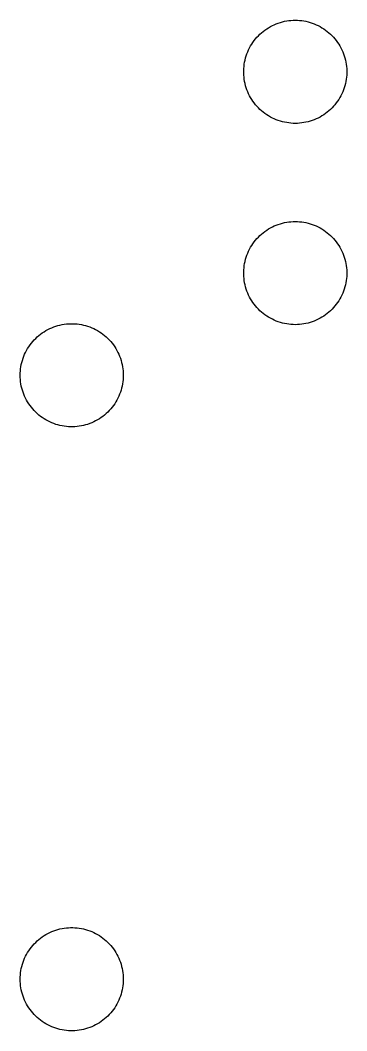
# Model space of a CAD drawing. Header units: metres. Extents: x 1 to 148, y -190 to 190.
# Drawn here: x 84.31 to 97.3, y -98.05 to -57.89 of the extents above; entities that cross this region are included whole.
import ezdxf

# ---------------------------------------------------------------- set-up
doc = ezdxf.new("R2010")
doc.units = ezdxf.units.M

msp = doc.modelspace()

# ---------------------------------------------------------------- linework, layer by layer
for p, q in [((94.1152, -58.2325), (94.188, -58.1864)), ((94.188, -58.1864), (94.2621, -58.1434)), ((94.2621, -58.1434), (94.3384, -58.1034)), ((94.3384, -58.1034), (94.4159, -58.067)), ((94.4159, -58.067), (94.495, -58.0337)), ((94.495, -58.0337), (94.5756, -58.0038)), ((94.5756, -58.0038), (94.6574, -57.9775)), ((94.6574, -57.9775), (94.74, -57.9542)), ((94.74, -57.9542), (94.8237, -57.9344)), ((94.8237, -57.9344), (94.9078, -57.9186)), ((94.9078, -57.9186), (94.993, -57.9058)), ((94.993, -57.9058), (95.0783, -57.8969)), ((95.0783, -57.8969), (95.164, -57.8914)), ((95.164, -57.8914), (95.25, -57.8899)), ((95.25, -57.8899), (95.3357, -57.8914)), ((95.3357, -57.8914), (95.4213, -57.8969)), ((95.4213, -57.8969), (95.5066, -57.9058)), ((95.5066, -57.9058), (95.5918, -57.9186)), ((95.5918, -57.9186), (95.6759, -57.9344)), ((95.6759, -57.9344), (95.7597, -57.9542)), ((95.7597, -57.9542), (95.8422, -57.9775)), ((95.8422, -57.9775), (95.924, -58.0038)), ((95.924, -58.0038), (96.0046, -58.0337)), ((96.0046, -58.0337), (96.0837, -58.067)), ((96.0837, -58.067), (96.1612, -58.1034)), ((96.1612, -58.1034), (96.2375, -58.1434)), ((96.2375, -58.1434), (96.312, -58.1864)), ((96.312, -58.1864), (96.3844, -58.2325)), ((93.6703, -58.6332), (93.7264, -58.5681)), ((93.7264, -58.5681), (93.785, -58.5053)), ((93.785, -58.5053), (93.8466, -58.4453)), ((93.8466, -58.4453), (93.9102, -58.3879)), ((93.9102, -58.3879), (93.9764, -58.3333)), ((93.9764, -58.3333), (94.045, -58.2813)), ((94.045, -58.2813), (94.1152, -58.2325)), ((96.3844, -58.2325), (96.4546, -58.2813)), ((96.4546, -58.2813), (96.5232, -58.3333)), ((96.5232, -58.3333), (96.5895, -58.3879)), ((96.5895, -58.3879), (96.653, -58.4453)), ((96.653, -58.4453), (96.7146, -58.5053)), ((96.7146, -58.5053), (96.7732, -58.5681)), ((96.7732, -58.5681), (96.8294, -58.6332)), ((93.3951, -59.0669), (93.4331, -58.9902)), ((93.4331, -58.9902), (93.4745, -58.9146)), ((93.4745, -58.9146), (93.5191, -58.8414)), ((93.5191, -58.8414), (93.5664, -58.7697)), ((93.5664, -58.7697), (93.6168, -58.7003)), ((93.6168, -58.7003), (93.6703, -58.6332)), ((96.8294, -58.6332), (96.8828, -58.7003)), ((96.8828, -58.7003), (96.9332, -58.7697)), ((96.9332, -58.7697), (96.9805, -58.8414)), ((96.9805, -58.8414), (97.0251, -58.9146)), ((97.0251, -58.9146), (97.0666, -58.9902)), ((97.0666, -58.9902), (97.1045, -59.0669)), ((93.254, -59.4716), (93.2753, -59.3886)), ((93.2753, -59.3886), (93.3001, -59.3065)), ((93.3001, -59.3065), (93.3284, -59.2251)), ((93.3284, -59.2251), (93.3602, -59.1452)), ((93.3602, -59.1452), (93.3951, -59.0669)), ((97.1045, -59.0669), (97.1398, -59.1452)), ((97.1398, -59.1452), (97.1712, -59.2251)), ((97.1712, -59.2251), (97.1995, -59.3065)), ((97.1995, -59.3065), (97.2243, -59.3886)), ((97.2243, -59.3886), (97.2456, -59.4716)), ((93.2001, -59.8967), (93.204, -59.8111)), ((93.204, -59.8111), (93.211, -59.7254)), ((93.211, -59.7254), (93.2218, -59.6402)), ((93.2218, -59.6402), (93.2362, -59.5557)), ((93.2362, -59.5557), (93.254, -59.4716)), ((97.2456, -59.4716), (97.2634, -59.5557)), ((97.2634, -59.5557), (97.2778, -59.6402)), ((97.2778, -59.6402), (97.2886, -59.7254)), ((97.2886, -59.7254), (97.2956, -59.8111)), ((97.2956, -59.8111), (97.2995, -59.8967)), ((93.2001, -59.9828), (93.2001, -59.8967)), ((93.204, -60.0684), (93.2001, -59.9828)), ((93.211, -60.1541), (93.204, -60.0684)), ((93.2218, -60.2393), (93.211, -60.1541)), ((97.2886, -60.1541), (97.2778, -60.2393)), ((97.2956, -60.0684), (97.2886, -60.1541)), ((97.2995, -59.9828), (97.2956, -60.0684)), ((97.2995, -59.8967), (97.2995, -59.9828)), ((93.2362, -60.3238), (93.2218, -60.2393)), ((93.254, -60.4079), (93.2362, -60.3238)), ((93.2753, -60.4913), (93.254, -60.4079)), ((93.3001, -60.5734), (93.2753, -60.4913)), ((93.3284, -60.6544), (93.3001, -60.5734)), ((97.1995, -60.5734), (97.1712, -60.6544)), ((97.2243, -60.4913), (97.1995, -60.5734)), ((97.2456, -60.4079), (97.2243, -60.4913)), ((97.2634, -60.3238), (97.2456, -60.4079)), ((97.2778, -60.2393), (97.2634, -60.3238)), ((93.3602, -60.7343), (93.3284, -60.6544)), ((93.3951, -60.8126), (93.3602, -60.7343)), ((93.4331, -60.8897), (93.3951, -60.8126)), ((93.4745, -60.9649), (93.4331, -60.8897)), ((93.5191, -61.0381), (93.4745, -60.9649)), ((93.5664, -61.1098), (93.5191, -61.0381)), ((96.9805, -61.0381), (96.9332, -61.1098)), ((97.0251, -60.9649), (96.9805, -61.0381)), ((97.0666, -60.8897), (97.0251, -60.9649)), ((97.1045, -60.8126), (97.0666, -60.8897)), ((97.1398, -60.7343), (97.1045, -60.8126)), ((97.1712, -60.6544), (97.1398, -60.7343)), ((93.6168, -61.1792), (93.5664, -61.1098)), ((93.6703, -61.2466), (93.6168, -61.1792)), ((93.7264, -61.3114), (93.6703, -61.2466)), ((93.785, -61.3742), (93.7264, -61.3114)), ((93.8466, -61.4342), (93.785, -61.3742)), ((93.9102, -61.4916), (93.8466, -61.4342)), ((96.653, -61.4342), (96.5895, -61.4916)), ((96.7146, -61.3742), (96.653, -61.4342)), ((96.7732, -61.3114), (96.7146, -61.3742)), ((96.8294, -61.2466), (96.7732, -61.3114)), ((96.8828, -61.1792), (96.8294, -61.2466)), ((96.9332, -61.1098), (96.8828, -61.1792)), ((93.9764, -61.5462), (93.9102, -61.4916)), ((94.045, -61.5982), (93.9764, -61.5462)), ((94.1152, -61.6474), (94.045, -61.5982)), ((94.188, -61.6931), (94.1152, -61.6474)), ((94.2621, -61.7362), (94.188, -61.6931)), ((94.3384, -61.7761), (94.2621, -61.7362)), ((94.4159, -61.8125), (94.3384, -61.7761)), ((94.495, -61.8458), (94.4159, -61.8125)), ((96.0837, -61.8125), (96.0046, -61.8458)), ((96.1612, -61.7761), (96.0837, -61.8125)), ((96.2375, -61.7362), (96.1612, -61.7761)), ((96.312, -61.6931), (96.2375, -61.7362)), ((96.3844, -61.6474), (96.312, -61.6931)), ((96.4546, -61.5982), (96.3844, -61.6474)), ((96.5232, -61.5462), (96.4546, -61.5982)), ((96.5895, -61.4916), (96.5232, -61.5462)), ((94.5756, -61.8757), (94.495, -61.8458)), ((94.6574, -61.9024), (94.5756, -61.8757)), ((94.74, -61.9253), (94.6574, -61.9024)), ((94.8237, -61.9451), (94.74, -61.9253)), ((94.9078, -61.9609), (94.8237, -61.9451)), ((94.993, -61.9737), (94.9078, -61.9609)), ((95.0783, -61.9827), (94.993, -61.9737)), ((95.164, -61.9881), (95.0783, -61.9827)), ((95.25, -61.9896), (95.164, -61.9881)), ((95.3357, -61.9881), (95.25, -61.9896)), ((95.4213, -61.9827), (95.3357, -61.9881)), ((95.5066, -61.9737), (95.4213, -61.9827)), ((95.5918, -61.9609), (95.5066, -61.9737)), ((95.6759, -61.9451), (95.5918, -61.9609)), ((95.7597, -61.9253), (95.6759, -61.9451)), ((95.8422, -61.9024), (95.7597, -61.9253)), ((95.924, -61.8757), (95.8422, -61.9024)), ((96.0046, -61.8458), (95.924, -61.8757)), ((94.045, -66.2812), (94.1152, -66.2324)), ((94.1152, -66.2324), (94.188, -66.1863)), ((94.188, -66.1863), (94.2621, -66.1432)), ((94.2621, -66.1432), (94.3384, -66.1037)), ((94.3384, -66.1037), (94.4159, -66.0669)), ((94.4159, -66.0669), (94.495, -66.0336)), ((94.495, -66.0336), (94.5756, -66.0037)), ((94.5756, -66.0037), (94.6574, -65.9774)), ((94.6574, -65.9774), (94.74, -65.9541)), ((94.74, -65.9541), (94.8237, -65.9347)), ((94.8237, -65.9347), (94.9078, -65.9185)), ((94.9078, -65.9185), (94.993, -65.9061)), ((94.993, -65.9061), (95.0783, -65.8971)), ((95.0783, -65.8971), (95.164, -65.8917)), ((95.164, -65.8917), (95.25, -65.8898)), ((95.25, -65.8898), (95.3357, -65.8917)), ((95.3357, -65.8917), (95.4213, -65.8971)), ((95.4213, -65.8971), (95.5066, -65.9061)), ((95.5066, -65.9061), (95.5918, -65.9185)), ((95.5918, -65.9185), (95.6759, -65.9347)), ((95.6759, -65.9347), (95.7597, -65.9541)), ((95.7597, -65.9541), (95.8422, -65.9774)), ((95.8422, -65.9774), (95.924, -66.0037)), ((95.924, -66.0037), (96.0046, -66.0336)), ((96.0046, -66.0336), (96.0837, -66.0669)), ((96.0837, -66.0669), (96.1612, -66.1037)), ((96.1612, -66.1037), (96.2375, -66.1432)), ((96.2375, -66.1432), (96.312, -66.1863)), ((96.312, -66.1863), (96.3844, -66.2324)), ((96.3844, -66.2324), (96.4546, -66.2812)), ((93.6168, -66.7002), (93.6703, -66.6331)), ((93.6703, -66.6331), (93.7264, -66.568)), ((93.7264, -66.568), (93.785, -66.5056)), ((93.785, -66.5056), (93.8466, -66.4456)), ((93.8466, -66.4456), (93.9102, -66.3878)), ((93.9102, -66.3878), (93.9764, -66.3332)), ((93.9764, -66.3332), (94.045, -66.2812)), ((96.4546, -66.2812), (96.5232, -66.3332)), ((96.5232, -66.3332), (96.5895, -66.3878)), ((96.5895, -66.3878), (96.653, -66.4456)), ((96.653, -66.4456), (96.7146, -66.5056)), ((96.7146, -66.5056), (96.7732, -66.568)), ((96.7732, -66.568), (96.8294, -66.6331)), ((96.8294, -66.6331), (96.8828, -66.7002)), ((93.3951, -67.0668), (93.4331, -66.9901)), ((93.4331, -66.9901), (93.4745, -66.9149)), ((93.4745, -66.9149), (93.5191, -66.8413)), ((93.5191, -66.8413), (93.5664, -66.77)), ((93.5664, -66.77), (93.6168, -66.7002)), ((96.8828, -66.7002), (96.9332, -66.77)), ((96.9332, -66.77), (96.9805, -66.8413)), ((96.9805, -66.8413), (97.0251, -66.9149)), ((97.0251, -66.9149), (97.0666, -66.9901)), ((97.0666, -66.9901), (97.1045, -67.0668)), ((93.254, -67.4719), (93.2753, -67.3885)), ((93.2753, -67.3885), (93.3001, -67.3064)), ((93.3001, -67.3064), (93.3284, -67.2254)), ((93.3284, -67.2254), (93.3602, -67.1455)), ((93.3602, -67.1455), (93.3951, -67.0668)), ((97.1045, -67.0668), (97.1398, -67.1455)), ((97.1398, -67.1455), (97.1712, -67.2254)), ((97.1712, -67.2254), (97.1995, -67.3064)), ((97.1995, -67.3064), (97.2243, -67.3885)), ((97.2243, -67.3885), (97.2456, -67.4719)), ((93.2001, -67.897), (93.204, -67.811)), ((93.204, -67.811), (93.211, -67.7253)), ((93.211, -67.7253), (93.2218, -67.6404)), ((93.2218, -67.6404), (93.2362, -67.5556)), ((93.2362, -67.5556), (93.254, -67.4719)), ((97.2456, -67.4719), (97.2634, -67.5556)), ((97.2634, -67.5556), (97.2778, -67.6404)), ((97.2778, -67.6404), (97.2886, -67.7253)), ((97.2886, -67.7253), (97.2956, -67.811)), ((97.2956, -67.811), (97.2995, -67.897)), ((93.2001, -67.9827), (93.2001, -67.897)), ((93.204, -68.0683), (93.2001, -67.9827)), ((93.211, -68.154), (93.204, -68.0683)), ((93.2218, -68.2392), (93.211, -68.154)), ((93.2362, -68.3237), (93.2218, -68.2392)), ((97.2778, -68.2392), (97.2634, -68.3237)), ((97.2886, -68.154), (97.2778, -68.2392)), ((97.2956, -68.0683), (97.2886, -68.154)), ((97.2995, -67.9827), (97.2956, -68.0683)), ((97.2995, -67.897), (97.2995, -67.9827)), ((93.254, -68.4078), (93.2362, -68.3237)), ((93.2753, -68.4912), (93.254, -68.4078)), ((93.3001, -68.5733), (93.2753, -68.4912)), ((93.3284, -68.6543), (93.3001, -68.5733)), ((93.3602, -68.7342), (93.3284, -68.6543)), ((97.1712, -68.6543), (97.1398, -68.7342)), ((97.1995, -68.5733), (97.1712, -68.6543)), ((97.2243, -68.4912), (97.1995, -68.5733)), ((97.2456, -68.4078), (97.2243, -68.4912)), ((97.2634, -68.3237), (97.2456, -68.4078)), ((93.3951, -68.8125), (93.3602, -68.7342)), ((93.4331, -68.8896), (93.3951, -68.8125)), ((93.4745, -68.9648), (93.4331, -68.8896)), ((93.5191, -69.0384), (93.4745, -68.9648)), ((93.5664, -69.1097), (93.5191, -69.0384)), ((96.9805, -69.0384), (96.9332, -69.1097)), ((97.0251, -68.9648), (96.9805, -69.0384)), ((97.0666, -68.8896), (97.0251, -68.9648)), ((97.1045, -68.8125), (97.0666, -68.8896)), ((97.1398, -68.7342), (97.1045, -68.8125)), ((93.6168, -69.1791), (93.5664, -69.1097)), ((93.6703, -69.2465), (93.6168, -69.1791)), ((93.7264, -69.3117), (93.6703, -69.2465)), ((93.785, -69.3741), (93.7264, -69.3117)), ((93.8466, -69.4341), (93.785, -69.3741)), ((93.9102, -69.4915), (93.8466, -69.4341)), ((96.653, -69.4341), (96.5895, -69.4915)), ((96.7146, -69.3741), (96.653, -69.4341)), ((96.7732, -69.3117), (96.7146, -69.3741)), ((96.8294, -69.2465), (96.7732, -69.3117)), ((96.8828, -69.1791), (96.8294, -69.2465)), ((96.9332, -69.1097), (96.8828, -69.1791)), ((93.9764, -69.5465), (93.9102, -69.4915)), ((94.045, -69.5985), (93.9764, -69.5465)), ((94.1152, -69.6473), (94.045, -69.5985)), ((94.188, -69.6934), (94.1152, -69.6473)), ((94.2621, -69.7361), (94.188, -69.6934)), ((94.3384, -69.776), (94.2621, -69.7361)), ((94.4159, -69.8124), (94.3384, -69.776)), ((94.495, -69.8457), (94.4159, -69.8124)), ((94.5756, -69.8756), (94.495, -69.8457)), ((94.6574, -69.9023), (94.5756, -69.8756)), ((95.924, -69.8756), (95.8422, -69.9023)), ((96.0046, -69.8457), (95.924, -69.8756)), ((96.0837, -69.8124), (96.0046, -69.8457)), ((96.1612, -69.776), (96.0837, -69.8124)), ((96.2375, -69.7361), (96.1612, -69.776)), ((96.312, -69.6934), (96.2375, -69.7361)), ((96.3844, -69.6473), (96.312, -69.6934)), ((96.4546, -69.5985), (96.3844, -69.6473)), ((96.5232, -69.5465), (96.4546, -69.5985)), ((96.5895, -69.4915), (96.5232, -69.5465)), ((85.1898, -70.3166), (85.2615, -70.269)), ((85.2615, -70.269), (85.3347, -70.2244)), ((85.3347, -70.2244), (85.4099, -70.1829)), ((85.4099, -70.1829), (85.487, -70.1449)), ((85.487, -70.1449), (85.5653, -70.1101)), ((85.5653, -70.1101), (85.6452, -70.0783)), ((85.6452, -70.0783), (85.7262, -70.05)), ((85.7262, -70.05), (85.8083, -70.0252)), ((85.8083, -70.0252), (85.8917, -70.0039)), ((85.8917, -70.0039), (85.9758, -69.986)), ((85.9758, -69.986), (86.0603, -69.9717)), ((86.0603, -69.9717), (86.1455, -69.9608)), ((86.1455, -69.9608), (86.2312, -69.9539)), ((86.2312, -69.9539), (86.3168, -69.9504)), ((86.3168, -69.9504), (86.4029, -69.9504)), ((86.4029, -69.9504), (86.4885, -69.9539)), ((86.4885, -69.9539), (86.5742, -69.9608)), ((86.5742, -69.9608), (86.6594, -69.9717)), ((86.6594, -69.9717), (86.7439, -69.986)), ((86.7439, -69.986), (86.828, -70.0039)), ((86.828, -70.0039), (86.911, -70.0252)), ((86.911, -70.0252), (86.9931, -70.05)), ((86.9931, -70.05), (87.0745, -70.0783)), ((87.0745, -70.0783), (87.1544, -70.1101)), ((87.1544, -70.1101), (87.2327, -70.1449)), ((87.2327, -70.1449), (87.3094, -70.1829)), ((87.3094, -70.1829), (87.385, -70.2244)), ((87.385, -70.2244), (87.4582, -70.269)), ((87.4582, -70.269), (87.5299, -70.3166)), ((94.74, -69.9256), (94.6574, -69.9023)), ((94.8237, -69.945), (94.74, -69.9256)), ((94.9078, -69.9612), (94.8237, -69.945)), ((94.993, -69.9736), (94.9078, -69.9612)), ((95.0783, -69.9826), (94.993, -69.9736)), ((95.164, -69.988), (95.0783, -69.9826)), ((95.25, -69.9899), (95.164, -69.988)), ((95.3357, -69.988), (95.25, -69.9899)), ((95.4213, -69.9826), (95.3357, -69.988)), ((95.5066, -69.9736), (95.4213, -69.9826)), ((95.5918, -69.9612), (95.5066, -69.9736)), ((95.6759, -69.945), (95.5918, -69.9612)), ((95.7597, -69.9256), (95.6759, -69.945)), ((95.8422, -69.9023), (95.7597, -69.9256)), ((84.7534, -70.7263), (84.808, -70.6604)), ((84.808, -70.6604), (84.8654, -70.5965)), ((84.8654, -70.5965), (84.9254, -70.5352)), ((84.9254, -70.5352), (84.9882, -70.4763)), ((84.9882, -70.4763), (85.0529, -70.4201)), ((85.0529, -70.4201), (85.1204, -70.367)), ((85.1204, -70.367), (85.1898, -70.3166)), ((87.5299, -70.3166), (87.5993, -70.367)), ((87.5993, -70.367), (87.6664, -70.4201)), ((87.6664, -70.4201), (87.7315, -70.4763)), ((87.7315, -70.4763), (87.7943, -70.5352)), ((87.7943, -70.5352), (87.8543, -70.5965)), ((87.8543, -70.5965), (87.9117, -70.6604)), ((87.9117, -70.6604), (87.9663, -70.7263)), ((84.5235, -71.0883), (84.5634, -71.0123)), ((84.5634, -71.0123), (84.6065, -70.9379)), ((84.6065, -70.9379), (84.6522, -70.8654)), ((84.6522, -70.8654), (84.7014, -70.7949)), ((84.7014, -70.7949), (84.7534, -70.7263)), ((87.9663, -70.7263), (88.0183, -70.7949)), ((88.0183, -70.7949), (88.0675, -70.8654)), ((88.0675, -70.8654), (88.1132, -70.9379)), ((88.1132, -70.9379), (88.1562, -71.0123)), ((88.1562, -71.0123), (88.1962, -71.0883)), ((84.3743, -71.4898), (84.3972, -71.4073)), ((84.3972, -71.4073), (84.4239, -71.3255)), ((84.4239, -71.3255), (84.4538, -71.2453)), ((84.4538, -71.2453), (84.4871, -71.1658)), ((84.4871, -71.1658), (84.5235, -71.0883)), ((88.1962, -71.0883), (88.2326, -71.1658)), ((88.2326, -71.1658), (88.2659, -71.2453)), ((88.2659, -71.2453), (88.2958, -71.3255)), ((88.2958, -71.3255), (88.3221, -71.4073)), ((88.3221, -71.4073), (88.3454, -71.4898)), ((84.3115, -71.9138), (84.3169, -71.8282)), ((84.3169, -71.8282), (84.3259, -71.7429)), ((84.3259, -71.7429), (84.3387, -71.658)), ((84.3387, -71.658), (84.3545, -71.5735)), ((84.3545, -71.5735), (84.3743, -71.4898)), ((88.3454, -71.4898), (88.3651, -71.5735)), ((88.3651, -71.5735), (88.381, -71.658)), ((88.381, -71.658), (88.3938, -71.7429)), ((88.3938, -71.7429), (88.4027, -71.8282)), ((88.4027, -71.8282), (88.4082, -71.9138)), ((84.31, -71.9999), (84.3115, -71.9138)), ((84.3115, -72.0855), (84.31, -71.9999)), ((84.3169, -72.1712), (84.3115, -72.0855)), ((84.3259, -72.2568), (84.3169, -72.1712)), ((84.3387, -72.3417), (84.3259, -72.2568)), ((88.3938, -72.2568), (88.381, -72.3417)), ((88.4027, -72.1712), (88.3938, -72.2568)), ((88.4082, -72.0855), (88.4027, -72.1712)), ((88.4082, -71.9138), (88.4097, -71.9999)), ((88.4097, -71.9999), (88.4082, -72.0855)), ((84.3545, -72.4262), (84.3387, -72.3417)), ((84.3743, -72.5095), (84.3545, -72.4262)), ((84.3972, -72.5925), (84.3743, -72.5095)), ((84.4239, -72.6739), (84.3972, -72.5925)), ((84.4538, -72.7545), (84.4239, -72.6739)), ((88.2958, -72.6739), (88.2659, -72.7545)), ((88.3221, -72.5925), (88.2958, -72.6739)), ((88.3454, -72.5095), (88.3221, -72.5925)), ((88.3651, -72.4262), (88.3454, -72.5095)), ((88.381, -72.3417), (88.3651, -72.4262)), ((84.4871, -72.8335), (84.4538, -72.7545)), ((84.5235, -72.9114), (84.4871, -72.8335)), ((84.5634, -72.9874), (84.5235, -72.9114)), ((84.6065, -73.0618), (84.5634, -72.9874)), ((84.6522, -73.1343), (84.6065, -73.0618)), ((88.1132, -73.0618), (88.0675, -73.1343)), ((88.1562, -72.9874), (88.1132, -73.0618)), ((88.1962, -72.9114), (88.1562, -72.9874)), ((88.2326, -72.8335), (88.1962, -72.9114)), ((88.2659, -72.7545), (88.2326, -72.8335)), ((84.7014, -73.2048), (84.6522, -73.1343)), ((84.7534, -73.273), (84.7014, -73.2048)), ((84.808, -73.3393), (84.7534, -73.273)), ((84.8654, -73.4033), (84.808, -73.3393)), ((84.9254, -73.4645), (84.8654, -73.4033)), ((84.9882, -73.5234), (84.9254, -73.4645)), ((87.7943, -73.4645), (87.7315, -73.5234)), ((87.8543, -73.4033), (87.7943, -73.4645)), ((87.9117, -73.3393), (87.8543, -73.4033)), ((87.9663, -73.273), (87.9117, -73.3393)), ((88.0183, -73.2048), (87.9663, -73.273)), ((88.0675, -73.1343), (88.0183, -73.2048)), ((85.0529, -73.5792), (84.9882, -73.5234)), ((85.1204, -73.6327), (85.0529, -73.5792)), ((85.1898, -73.6831), (85.1204, -73.6327)), ((85.2615, -73.7308), (85.1898, -73.6831)), ((85.3347, -73.7753), (85.2615, -73.7308)), ((85.4099, -73.8164), (85.3347, -73.7753)), ((85.487, -73.8548), (85.4099, -73.8164)), ((85.5653, -73.8897), (85.487, -73.8548)), ((85.6452, -73.9211), (85.5653, -73.8897)), ((87.1544, -73.8897), (87.0745, -73.9211)), ((87.2327, -73.8548), (87.1544, -73.8897)), ((87.3094, -73.8164), (87.2327, -73.8548)), ((87.385, -73.7753), (87.3094, -73.8164)), ((87.4582, -73.7308), (87.385, -73.7753)), ((87.5299, -73.6831), (87.4582, -73.7308)), ((87.5993, -73.6327), (87.5299, -73.6831)), ((87.6664, -73.5792), (87.5993, -73.6327)), ((87.7315, -73.5234), (87.6664, -73.5792)), ((85.7262, -73.9494), (85.6452, -73.9211)), ((85.8083, -73.9742), (85.7262, -73.9494)), ((85.8917, -73.9955), (85.8083, -73.9742)), ((85.9758, -74.0133), (85.8917, -73.9955)), ((86.0603, -74.0277), (85.9758, -74.0133)), ((86.1455, -74.0385), (86.0603, -74.0277)), ((86.2312, -74.0459), (86.1455, -74.0385)), ((86.3168, -74.0494), (86.2312, -74.0459)), ((86.4029, -74.0494), (86.3168, -74.0494)), ((86.4885, -74.0459), (86.4029, -74.0494)), ((86.5742, -74.0385), (86.4885, -74.0459)), ((86.6594, -74.0277), (86.5742, -74.0385)), ((86.7439, -74.0133), (86.6594, -74.0277)), ((86.828, -73.9955), (86.7439, -74.0133)), ((86.911, -73.9742), (86.828, -73.9955)), ((86.9931, -73.9494), (86.911, -73.9742)), ((87.0745, -73.9211), (86.9931, -73.9494)), ((85.9758, -93.9861), (86.0603, -93.9718)), ((86.0603, -93.9718), (86.1455, -93.9609)), ((86.1455, -93.9609), (86.2312, -93.954)), ((86.2312, -93.954), (86.3168, -93.9501)), ((86.3168, -93.9501), (86.4029, -93.9501)), ((86.4029, -93.9501), (86.4885, -93.954)), ((86.4885, -93.954), (86.5742, -93.9609)), ((86.5742, -93.9609), (86.6594, -93.9718)), ((86.6594, -93.9718), (86.7439, -93.9861)), ((85.0529, -94.4202), (85.1204, -94.3671)), ((85.1204, -94.3671), (85.1898, -94.3163)), ((85.1898, -94.3163), (85.2615, -94.2691)), ((85.2615, -94.2691), (85.3347, -94.2245)), ((85.3347, -94.2245), (85.4099, -94.183)), ((85.4099, -94.183), (85.487, -94.145)), ((85.487, -94.145), (85.5653, -94.1101)), ((85.5653, -94.1101), (85.6452, -94.0784)), ((85.6452, -94.0784), (85.7262, -94.0501)), ((85.7262, -94.0501), (85.8083, -94.0253)), ((85.8083, -94.0253), (85.8917, -94.004)), ((85.8917, -94.004), (85.9758, -93.9861)), ((86.7439, -93.9861), (86.828, -94.004)), ((86.828, -94.004), (86.911, -94.0253)), ((86.911, -94.0253), (86.9931, -94.0501)), ((86.9931, -94.0501), (87.0745, -94.0784)), ((87.0745, -94.0784), (87.1544, -94.1101)), ((87.1544, -94.1101), (87.2327, -94.145)), ((87.2327, -94.145), (87.3094, -94.183)), ((87.3094, -94.183), (87.385, -94.2245)), ((87.385, -94.2245), (87.4582, -94.2691)), ((87.4582, -94.2691), (87.5299, -94.3163)), ((87.5299, -94.3163), (87.5993, -94.3671)), ((87.5993, -94.3671), (87.6664, -94.4202)), ((84.7014, -94.795), (84.7534, -94.7264)), ((84.7534, -94.7264), (84.808, -94.6601)), ((84.808, -94.6601), (84.8654, -94.5966)), ((84.8654, -94.5966), (84.9254, -94.5353)), ((84.9254, -94.5353), (84.9882, -94.4764)), ((84.9882, -94.4764), (85.0529, -94.4202)), ((87.6664, -94.4202), (87.7315, -94.4764)), ((87.7315, -94.4764), (87.7943, -94.5353)), ((87.7943, -94.5353), (87.8543, -94.5966)), ((87.8543, -94.5966), (87.9117, -94.6601)), ((87.9117, -94.6601), (87.9663, -94.7264)), ((87.9663, -94.7264), (88.0183, -94.795)), ((84.4538, -95.245), (84.4871, -95.1659)), ((84.4871, -95.1659), (84.5235, -95.0884)), ((84.5235, -95.0884), (84.5634, -95.012)), ((84.5634, -95.012), (84.6065, -94.938)), ((84.6065, -94.938), (84.6522, -94.8655)), ((84.6522, -94.8655), (84.7014, -94.795)), ((88.0183, -94.795), (88.0675, -94.8655)), ((88.0675, -94.8655), (88.1132, -94.938)), ((88.1132, -94.938), (88.1562, -95.012)), ((88.1562, -95.012), (88.1962, -95.0884)), ((88.1962, -95.0884), (88.2326, -95.1659)), ((88.2326, -95.1659), (88.2659, -95.245)), ((84.3387, -95.6581), (84.3545, -95.5736)), ((84.3545, -95.5736), (84.3743, -95.4899)), ((84.3743, -95.4899), (84.3972, -95.4074)), ((84.3972, -95.4074), (84.4239, -95.3256)), ((84.4239, -95.3256), (84.4538, -95.245)), ((88.2659, -95.245), (88.2958, -95.3256)), ((88.2958, -95.3256), (88.3221, -95.4074)), ((88.3221, -95.4074), (88.3454, -95.4899)), ((88.3454, -95.4899), (88.3651, -95.5736)), ((88.3651, -95.5736), (88.381, -95.6581)), ((84.31, -96), (84.3115, -95.9139)), ((84.3115, -95.9139), (84.3169, -95.8283)), ((84.3169, -95.8283), (84.3259, -95.743)), ((84.3259, -95.743), (84.3387, -95.6581)), ((88.381, -95.6581), (88.3938, -95.743)), ((88.3938, -95.743), (88.4027, -95.8283)), ((88.4027, -95.8283), (88.4082, -95.9139)), ((88.4082, -95.9139), (88.4097, -96)), ((84.3115, -96.0856), (84.31, -96)), ((84.3169, -96.1713), (84.3115, -96.0856)), ((84.3259, -96.2569), (84.3169, -96.1713)), ((84.3387, -96.3418), (84.3259, -96.2569)), ((84.3545, -96.4259), (84.3387, -96.3418)), ((88.381, -96.3418), (88.3651, -96.4259)), ((88.3938, -96.2569), (88.381, -96.3418)), ((88.4027, -96.1713), (88.3938, -96.2569)), ((88.4082, -96.0856), (88.4027, -96.1713)), ((88.4097, -96), (88.4082, -96.0856)), ((84.3743, -96.5096), (84.3545, -96.4259)), ((84.3972, -96.5922), (84.3743, -96.5096)), ((84.4239, -96.6739), (84.3972, -96.5922)), ((84.4538, -96.7546), (84.4239, -96.6739)), ((84.4871, -96.8336), (84.4538, -96.7546)), ((88.2659, -96.7546), (88.2326, -96.8336)), ((88.2958, -96.6739), (88.2659, -96.7546)), ((88.3221, -96.5922), (88.2958, -96.6739)), ((88.3454, -96.5096), (88.3221, -96.5922)), ((88.3651, -96.4259), (88.3454, -96.5096)), ((84.5235, -96.9111), (84.4871, -96.8336)), ((84.5634, -96.9875), (84.5235, -96.9111)), ((84.6065, -97.0619), (84.5634, -96.9875)), ((84.6522, -97.1344), (84.6065, -97.0619)), ((84.7014, -97.2049), (84.6522, -97.1344)), ((88.0675, -97.1344), (88.0183, -97.2049)), ((88.1132, -97.0619), (88.0675, -97.1344)), ((88.1562, -96.9875), (88.1132, -97.0619)), ((88.1962, -96.9111), (88.1562, -96.9875)), ((88.2326, -96.8336), (88.1962, -96.9111)), ((84.7534, -97.2731), (84.7014, -97.2049)), ((84.808, -97.3394), (84.7534, -97.2731)), ((84.8654, -97.403), (84.808, -97.3394)), ((84.9254, -97.4646), (84.8654, -97.403)), ((84.9882, -97.5231), (84.9254, -97.4646)), ((85.0529, -97.5793), (84.9882, -97.5231)), ((85.1204, -97.6328), (85.0529, -97.5793)), ((87.6664, -97.5793), (87.5993, -97.6328)), ((87.7315, -97.5231), (87.6664, -97.5793)), ((87.7943, -97.4646), (87.7315, -97.5231)), ((87.8543, -97.403), (87.7943, -97.4646)), ((87.9117, -97.3394), (87.8543, -97.403)), ((87.9663, -97.2731), (87.9117, -97.3394)), ((88.0183, -97.2049), (87.9663, -97.2731)), ((85.1898, -97.6832), (85.1204, -97.6328)), ((85.2615, -97.7309), (85.1898, -97.6832)), ((85.3347, -97.775), (85.2615, -97.7309)), ((85.4099, -97.8165), (85.3347, -97.775)), ((85.487, -97.8549), (85.4099, -97.8165)), ((85.5653, -97.8898), (85.487, -97.8549)), ((85.6452, -97.9212), (85.5653, -97.8898)), ((85.7262, -97.9494), (85.6452, -97.9212)), ((85.8083, -97.9743), (85.7262, -97.9494)), ((85.8917, -97.9956), (85.8083, -97.9743)), ((86.911, -97.9743), (86.828, -97.9956)), ((86.9931, -97.9494), (86.911, -97.9743)), ((87.0745, -97.9212), (86.9931, -97.9494)), ((87.1544, -97.8898), (87.0745, -97.9212)), ((87.2327, -97.8549), (87.1544, -97.8898)), ((87.3094, -97.8165), (87.2327, -97.8549)), ((87.385, -97.775), (87.3094, -97.8165)), ((87.4582, -97.7309), (87.385, -97.775)), ((87.5299, -97.6832), (87.4582, -97.7309)), ((87.5993, -97.6328), (87.5299, -97.6832)), ((85.9758, -98.0134), (85.8917, -97.9956)), ((86.0603, -98.0277), (85.9758, -98.0134)), ((86.1455, -98.0386), (86.0603, -98.0277)), ((86.2312, -98.046), (86.1455, -98.0386)), ((86.3168, -98.0494), (86.2312, -98.046)), ((86.4029, -98.0494), (86.3168, -98.0494)), ((86.4885, -98.046), (86.4029, -98.0494)), ((86.5742, -98.0386), (86.4885, -98.046)), ((86.6594, -98.0277), (86.5742, -98.0386)), ((86.7439, -98.0134), (86.6594, -98.0277)), ((86.828, -97.9956), (86.7439, -98.0134))]:
    msp.add_line(p, q)

doc.saveas('drawing.dxf')
